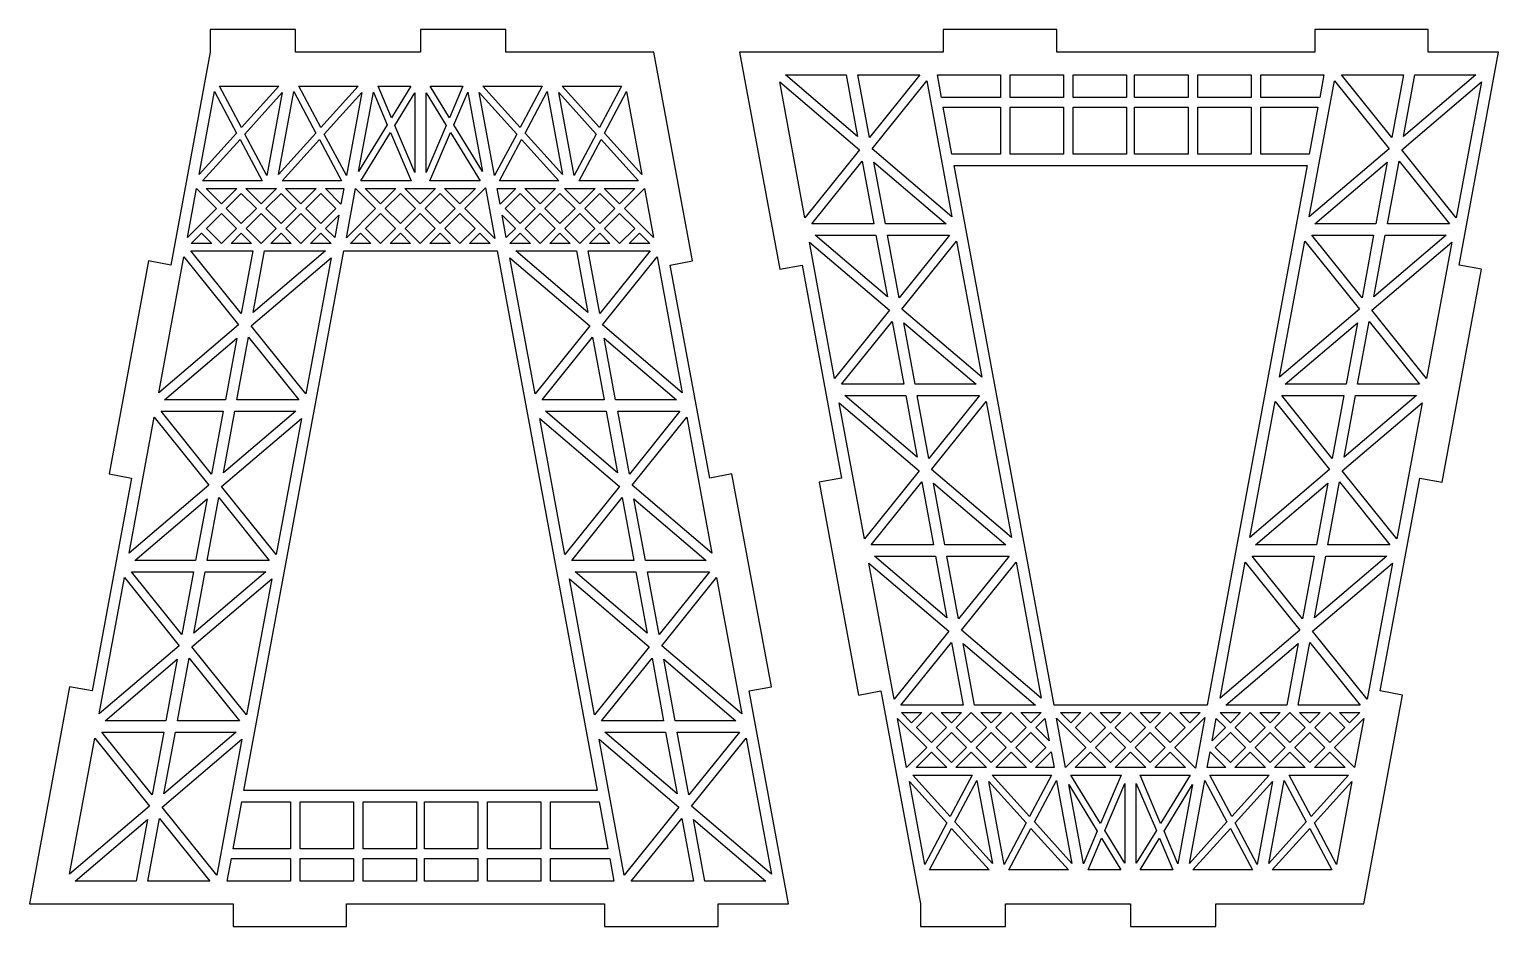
# Model space of a CAD drawing. Extents: x -33 to 356, y -32 to 230.
# Drawn here: x -33.3 to 173.6, y -31.7 to 94.7 of the extents above; entities that cross this region are included whole.
import ezdxf

# ---------------------------------------------------------------- set-up
doc = ezdxf.new("R2010")
doc.units = 0

msp = doc.modelspace()

# ---------------------------------------------------------------- linework, layer by layer
at = {"layer": '1', "linetype": 'CONTINUOUS'}
for points in [[(72.327, 87.333, 0), (83.567, 77.753, 0), (75.887, 68.173, 0), (72.327, 87.333, 0)], [(73.127, 88.333, 0), (81.707, 88.333, 0), (83.307, 79.653, 0), (73.127, 88.333, 0)], [(83.327, 88.333, 0), (92.067, 88.333, 0), (84.967, 79.493, 0), (83.327, 88.333, 0)], [(93.047, 87.493, 0), (96.587, 68.333, 0), (85.347, 77.913, 0), (93.047, 87.493, 0)], [(94.527, 88.333, 0), (103.427, 88.333, 0), (103.427, 85.133, 0), (95.107, 85.133, 0), (94.527, 88.333, 0)], [(104.787, 85.133, 0), (104.787, 88.333, 0), (112.307, 88.333, 0), (112.307, 85.133, 0), (104.787, 85.133, 0)], [(113.667, 85.133, 0), (113.667, 88.333, 0), (121.187, 88.333, 0), (121.187, 85.133, 0), (113.667, 85.133, 0)], [(122.307, 85.133, 0), (122.307, 88.333, 0), (129.827, 88.333, 0), (129.827, 85.133, 0), (122.307, 85.133, 0)], [(131.187, 85.133, 0), (131.187, 88.333, 0), (138.707, 88.333, 0), (138.707, 85.133, 0), (131.187, 85.133, 0)], [(140.067, 85.133, 0), (140.067, 88.333, 0), (148.967, 88.333, 0), (148.387, 85.133, 0), (140.067, 85.133, 0)], [(150.447, 87.493, 0), (158.147, 77.913, 0), (146.907, 68.333, 0), (150.447, 87.493, 0)], [(151.427, 88.333, 0), (160.167, 88.333, 0), (158.527, 79.493, 0), (151.427, 88.333, 0)], [(171.167, 87.333, 0), (167.607, 68.173, 0), (159.927, 77.753, 0), (171.167, 87.333, 0)], [(161.787, 88.333, 0), (170.367, 88.333, 0), (160.187, 79.653, 0), (161.787, 88.333, 0)], [(-7.253, 85.973, 0), (-4.153, 80.133, 0), (-9.413, 74.273, 0), (-7.253, 85.973, 0)], [(1.807, 86.733, 0), (-3.473, 80.893, 0), (-6.573, 86.733, 0), (1.807, 86.733, 0)], [(0.107, 74.133, 0), (-2.993, 79.973, 0), (2.287, 85.833, 0), (0.107, 74.133, 0)], [(3.927, 85.973, 0), (7.027, 80.133, 0), (1.767, 74.273, 0), (3.927, 85.973, 0)], [(12.987, 86.733, 0), (7.707, 80.893, 0), (4.607, 86.733, 0), (12.987, 86.733, 0)], [(11.307, 74.133, 0), (8.187, 79.973, 0), (13.467, 85.833, 0), (11.307, 74.133, 0)], [(15.107, 85.873, 0), (17.047, 81.293, 0), (13.027, 74.693, 0), (15.107, 85.873, 0)], [(20.387, 86.733, 0), (17.667, 82.293, 0), (15.787, 86.733, 0), (20.387, 86.733, 0)], [(20.947, 74.593, 0), (18.127, 81.213, 0), (20.947, 85.813, 0), (20.947, 74.593, 0)], [(22.547, 85.813, 0), (25.367, 81.213, 0), (22.547, 74.593, 0), (22.547, 85.813, 0)], [(27.707, 86.733, 0), (25.827, 82.293, 0), (23.107, 86.733, 0), (27.707, 86.733, 0)], [(30.467, 74.693, 0), (26.447, 81.293, 0), (28.387, 85.873, 0), (30.467, 74.693, 0)], [(30.027, 85.833, 0), (35.307, 79.973, 0), (32.187, 74.133, 0), (30.027, 85.833, 0)], [(38.887, 86.733, 0), (35.787, 80.893, 0), (30.507, 86.733, 0), (38.887, 86.733, 0)], [(41.727, 74.273, 0), (36.467, 80.133, 0), (39.567, 85.973, 0), (41.727, 74.273, 0)], [(41.207, 85.833, 0), (46.487, 79.973, 0), (43.387, 74.133, 0), (41.207, 85.833, 0)], [(50.067, 86.733, 0), (46.967, 80.893, 0), (41.687, 86.733, 0), (50.067, 86.733, 0)], [(52.907, 74.273, 0), (47.647, 80.133, 0), (50.747, 85.973, 0), (52.907, 74.273, 0)], [(95.367, 83.773, 0), (103.427, 83.773, 0), (103.427, 77.133, 0), (96.587, 77.133, 0), (95.367, 83.773, 0)], [(104.787, 77.133, 0), (104.787, 83.773, 0), (112.307, 83.773, 0), (112.307, 77.133, 0), (104.787, 77.133, 0)], [(113.667, 83.773, 0), (121.187, 83.773, 0), (121.187, 77.133, 0), (113.667, 77.133, 0), (113.667, 83.773, 0)], [(122.307, 83.773, 0), (129.827, 83.773, 0), (129.827, 77.133, 0), (122.307, 77.133, 0), (122.307, 83.773, 0)], [(131.187, 83.773, 0), (138.707, 83.773, 0), (138.707, 77.133, 0), (131.187, 77.133, 0), (131.187, 83.773, 0)], [(140.067, 83.773, 0), (148.127, 83.773, 0), (146.907, 77.133, 0), (140.067, 77.133, 0), (140.067, 83.773, 0)], [(-8.933, 73.373, 0), (-3.673, 79.213, 0), (-0.573, 73.373, 0), (-8.933, 73.373, 0)], [(2.247, 73.373, 0), (7.507, 79.213, 0), (10.607, 73.373, 0), (2.247, 73.373, 0)], [(13.347, 73.373, 0), (17.527, 80.193, 0), (20.427, 73.373, 0), (13.347, 73.373, 0)], [(23.067, 73.373, 0), (25.967, 80.193, 0), (30.147, 73.373, 0), (23.067, 73.373, 0)], [(32.887, 73.373, 0), (35.987, 79.213, 0), (41.247, 73.373, 0), (32.887, 73.373, 0)], [(44.067, 73.373, 0), (47.167, 79.213, 0), (52.427, 73.373, 0), (44.067, 73.373, 0)], [(85.587, 67.333, 0), (76.847, 67.333, 0), (83.947, 76.173, 0), (85.587, 67.333, 0)], [(87.227, 67.333, 0), (85.607, 76.013, 0), (95.787, 67.333, 0), (87.227, 67.333, 0)], [(96.887, 75.533, 0), (146.607, 75.533, 0), (132.527, -0.467, 0), (110.967, -0.467, 0), (96.887, 75.533, 0)], [(157.887, 76.013, 0), (156.267, 67.333, 0), (147.707, 67.333, 0), (157.887, 76.013, 0)], [(159.547, 76.173, 0), (166.647, 67.333, 0), (157.907, 67.333, 0), (159.547, 76.173, 0)], [(-6.973, 69.493, 0), (-11.073, 65.413, 0), (-9.793, 72.313, 0), (-6.973, 69.493, 0)], [(-6.293, 70.173, 0), (-8.453, 72.333, 0), (-4.133, 72.333, 0), (-6.293, 70.173, 0)], [(-3.493, 67.373, 0), (-5.613, 69.493, 0), (-3.493, 71.613, 0), (-1.373, 69.493, 0), (-3.493, 67.373, 0)], [(-2.853, 72.333, 0), (1.467, 72.333, 0), (-0.693, 70.173, 0), (-2.853, 72.333, 0)], [(4.227, 69.493, 0), (2.107, 67.373, 0), (-0.013, 69.493, 0), (2.107, 71.613, 0), (4.227, 69.493, 0)], [(7.067, 72.333, 0), (4.907, 70.173, 0), (2.747, 72.333, 0), (7.067, 72.333, 0)], [(7.707, 67.373, 0), (5.587, 69.493, 0), (7.707, 71.613, 0), (9.827, 69.493, 0), (7.707, 67.373, 0)], [(10.547, 70.113, 0), (8.347, 72.333, 0), (10.967, 72.333, 0), (10.547, 70.113, 0)], [(15.427, 69.493, 0), (11.307, 65.373, 0), (12.587, 72.333, 0), (15.427, 69.493, 0)], [(18.267, 72.333, 0), (16.107, 70.173, 0), (13.947, 72.333, 0), (18.267, 72.333, 0)], [(18.907, 71.613, 0), (21.027, 69.493, 0), (18.907, 67.373, 0), (16.787, 69.493, 0), (18.907, 71.613, 0)], [(23.867, 72.333, 0), (21.707, 70.173, 0), (19.547, 72.333, 0), (23.867, 72.333, 0)], [(26.627, 69.493, 0), (24.507, 67.373, 0), (22.387, 69.493, 0), (24.507, 71.613, 0), (26.627, 69.493, 0)], [(27.307, 70.173, 0), (25.147, 72.333, 0), (29.467, 72.333, 0), (27.307, 70.173, 0)], [(32.207, 65.273, 0), (27.987, 69.493, 0), (30.887, 72.393, 0), (32.207, 65.273, 0)], [(35.147, 72.333, 0), (32.947, 70.113, 0), (32.527, 72.333, 0), (35.147, 72.333, 0)], [(37.907, 69.493, 0), (35.787, 67.373, 0), (33.667, 69.493, 0), (35.787, 71.613, 0), (37.907, 69.493, 0)], [(40.747, 72.333, 0), (38.587, 70.173, 0), (36.427, 72.333, 0), (40.747, 72.333, 0)], [(41.387, 67.373, 0), (39.267, 69.493, 0), (41.387, 71.613, 0), (43.507, 69.493, 0), (41.387, 67.373, 0)], [(44.187, 70.173, 0), (42.027, 72.333, 0), (46.347, 72.333, 0), (44.187, 70.173, 0)], [(44.867, 69.493, 0), (46.987, 71.613, 0), (49.107, 69.493, 0), (46.987, 67.373, 0), (44.867, 69.493, 0)], [(49.787, 70.173, 0), (47.627, 72.333, 0), (51.947, 72.333, 0), (49.787, 70.173, 0)], [(50.467, 69.493, 0), (53.287, 72.313, 0), (54.567, 65.413, 0), (50.467, 69.493, 0)], [(-4.173, 66.693, 0), (-6.293, 64.573, 0), (-8.413, 66.693, 0), (-6.293, 68.813, 0), (-4.173, 66.693, 0)], [(1.427, 66.693, 0), (-0.693, 64.573, 0), (-2.813, 66.693, 0), (-0.693, 68.813, 0), (1.427, 66.693, 0)], [(7.027, 66.693, 0), (4.907, 64.573, 0), (2.787, 66.693, 0), (4.907, 68.813, 0), (7.027, 66.693, 0)], [(9.687, 65.393, 0), (8.387, 66.693, 0), (10.267, 68.573, 0), (9.687, 65.393, 0)], [(16.107, 68.813, 0), (18.227, 66.693, 0), (16.107, 64.573, 0), (13.987, 66.693, 0), (16.107, 68.813, 0)], [(23.827, 66.693, 0), (21.707, 64.573, 0), (19.587, 66.693, 0), (21.707, 68.813, 0), (23.827, 66.693, 0)], [(29.427, 66.693, 0), (27.307, 64.573, 0), (25.187, 66.693, 0), (27.307, 68.813, 0), (29.427, 66.693, 0)], [(35.107, 66.693, 0), (33.807, 65.393, 0), (33.227, 68.573, 0), (35.107, 66.693, 0)], [(40.707, 66.693, 0), (38.587, 64.573, 0), (36.467, 66.693, 0), (38.587, 68.813, 0), (40.707, 66.693, 0)], [(44.187, 64.573, 0), (42.067, 66.693, 0), (44.187, 68.813, 0), (46.307, 66.693, 0), (44.187, 64.573, 0)], [(47.667, 66.693, 0), (49.787, 68.813, 0), (51.907, 66.693, 0), (49.787, 64.573, 0), (47.667, 66.693, 0)], [(-9.093, 66.013, 0), (-7.653, 64.573, 0), (-10.533, 64.573, 0), (-9.093, 66.013, 0)], [(-2.053, 64.573, 0), (-4.933, 64.573, 0), (-3.493, 66.013, 0), (-2.053, 64.573, 0)], [(2.107, 66.013, 0), (3.547, 64.573, 0), (0.667, 64.573, 0), (2.107, 66.013, 0)], [(9.147, 64.573, 0), (6.267, 64.573, 0), (7.707, 66.013, 0), (9.147, 64.573, 0)], [(13.307, 66.013, 0), (14.747, 64.573, 0), (11.867, 64.573, 0), (13.307, 66.013, 0)], [(20.347, 64.573, 0), (17.467, 64.573, 0), (18.907, 66.013, 0), (20.347, 64.573, 0)], [(25.947, 64.573, 0), (23.067, 64.573, 0), (24.507, 66.013, 0), (25.947, 64.573, 0)], [(31.547, 64.573, 0), (28.667, 64.573, 0), (30.107, 66.013, 0), (31.547, 64.573, 0)], [(35.787, 66.013, 0), (37.227, 64.573, 0), (34.347, 64.573, 0), (35.787, 66.013, 0)], [(42.827, 64.573, 0), (39.947, 64.573, 0), (41.387, 66.013, 0), (42.827, 64.573, 0)], [(45.547, 64.573, 0), (46.987, 66.013, 0), (48.427, 64.573, 0), (45.547, 64.573, 0)], [(52.587, 66.013, 0), (54.027, 64.573, 0), (51.147, 64.573, 0), (52.587, 66.013, 0)], [(80.067, 45.573, 0), (76.507, 64.733, 0), (87.767, 55.153, 0), (80.067, 45.573, 0)], [(87.487, 57.053, 0), (77.327, 65.733, 0), (85.887, 65.733, 0), (87.487, 57.053, 0)], [(89.147, 56.893, 0), (87.527, 65.733, 0), (96.247, 65.733, 0), (89.147, 56.893, 0)], [(89.527, 55.313, 0), (97.227, 64.893, 0), (100.787, 45.733, 0), (89.527, 55.313, 0)], [(146.267, 64.893, 0), (153.967, 55.313, 0), (142.707, 45.733, 0), (146.267, 64.893, 0)], [(155.967, 65.733, 0), (154.347, 56.893, 0), (147.247, 65.733, 0), (155.967, 65.733, 0)], [(155.727, 55.153, 0), (166.987, 64.733, 0), (163.427, 45.573, 0), (155.727, 55.153, 0)], [(157.607, 65.733, 0), (166.167, 65.733, 0), (156.007, 57.053, 0), (157.607, 65.733, 0)], [(-11.573, 62.693, 0), (-3.873, 53.113, 0), (-15.113, 43.533, 0), (-11.573, 62.693, 0)], [(-1.853, 63.533, 0), (-3.493, 54.693, 0), (-10.593, 63.533, 0), (-1.853, 63.533, 0)], [(-3.113, -12.467, 0), (10.967, 63.533, 0), (32.527, 63.533, 0), (46.607, -12.467, 0), (-3.113, -12.467, 0)], [(9.147, 62.533, 0), (5.607, 43.373, 0), (-2.093, 52.953, 0), (9.147, 62.533, 0)], [(8.347, 63.533, 0), (-1.833, 54.853, 0), (-0.233, 63.533, 0), (8.347, 63.533, 0)], [(37.887, 43.373, 0), (34.347, 62.533, 0), (45.587, 52.953, 0), (37.887, 43.373, 0)], [(45.327, 54.853, 0), (35.147, 63.533, 0), (43.727, 63.533, 0), (45.327, 54.853, 0)], [(46.987, 54.693, 0), (45.347, 63.533, 0), (54.087, 63.533, 0), (46.987, 54.693, 0)], [(47.367, 53.113, 0), (55.067, 62.693, 0), (58.607, 43.533, 0), (47.367, 53.113, 0)], [(89.787, 44.733, 0), (81.047, 44.733, 0), (88.147, 53.573, 0), (89.787, 44.733, 0)], [(91.407, 44.733, 0), (89.807, 53.413, 0), (99.987, 44.733, 0), (91.407, 44.733, 0)], [(153.687, 53.413, 0), (152.087, 44.733, 0), (143.507, 44.733, 0), (153.687, 53.413, 0)], [(155.347, 53.573, 0), (162.447, 44.733, 0), (153.707, 44.733, 0), (155.347, 53.573, 0)], [(-4.133, 51.213, 0), (-5.733, 42.533, 0), (-14.313, 42.533, 0), (-4.133, 51.213, 0)], [(-2.473, 51.373, 0), (4.627, 42.533, 0), (-4.113, 42.533, 0), (-2.473, 51.373, 0)], [(47.607, 42.533, 0), (38.867, 42.533, 0), (45.967, 51.373, 0), (47.607, 42.533, 0)], [(49.227, 42.533, 0), (47.627, 51.213, 0), (57.807, 42.533, 0), (49.227, 42.533, 0)], [(84.247, 22.973, 0), (80.707, 42.133, 0), (91.947, 32.553, 0), (84.247, 22.973, 0)], [(91.687, 34.453, 0), (81.507, 43.133, 0), (90.067, 43.133, 0), (91.687, 34.453, 0)], [(93.347, 34.293, 0), (91.707, 43.133, 0), (100.447, 43.133, 0), (93.347, 34.293, 0)], [(93.727, 32.713, 0), (101.407, 42.293, 0), (104.967, 23.133, 0), (93.727, 32.713, 0)], [(142.087, 42.293, 0), (149.767, 32.713, 0), (138.527, 23.133, 0), (142.087, 42.293, 0)], [(151.787, 43.133, 0), (150.147, 34.293, 0), (143.047, 43.133, 0), (151.787, 43.133, 0)], [(151.547, 32.553, 0), (162.787, 42.133, 0), (159.247, 22.973, 0), (151.547, 32.553, 0)], [(153.427, 43.133, 0), (161.987, 43.133, 0), (151.807, 34.453, 0), (153.427, 43.133, 0)], [(-15.753, 40.093, 0), (-8.053, 30.513, 0), (-19.293, 20.933, 0), (-15.753, 40.093, 0)], [(-6.033, 40.933, 0), (-7.673, 32.093, 0), (-14.773, 40.933, 0), (-6.033, 40.933, 0)], [(-6.273, 30.353, 0), (4.967, 39.933, 0), (1.407, 20.773, 0), (-6.273, 30.353, 0)], [(-4.413, 40.933, 0), (4.167, 40.933, 0), (-6.013, 32.253, 0), (-4.413, 40.933, 0)], [(42.087, 20.773, 0), (38.527, 39.933, 0), (49.767, 30.353, 0), (42.087, 20.773, 0)], [(49.507, 32.253, 0), (39.327, 40.933, 0), (47.907, 40.933, 0), (49.507, 32.253, 0)], [(51.167, 32.093, 0), (49.527, 40.933, 0), (58.267, 40.933, 0), (51.167, 32.093, 0)], [(51.547, 30.513, 0), (59.247, 40.093, 0), (62.787, 20.933, 0), (51.547, 30.513, 0)], [(93.967, 22.133, 0), (85.227, 22.133, 0), (92.327, 30.973, 0), (93.967, 22.133, 0)], [(95.587, 22.133, 0), (93.987, 30.813, 0), (104.167, 22.133, 0), (95.587, 22.133, 0)], [(149.507, 30.813, 0), (147.907, 22.133, 0), (139.327, 22.133, 0), (149.507, 30.813, 0)], [(151.167, 30.973, 0), (158.267, 22.133, 0), (149.527, 22.133, 0), (151.167, 30.973, 0)], [(-8.313, 28.613, 0), (-9.933, 19.933, 0), (-18.493, 19.933, 0), (-8.313, 28.613, 0)], [(-6.653, 28.773, 0), (0.447, 19.933, 0), (-8.293, 19.933, 0), (-6.653, 28.773, 0)], [(51.787, 19.933, 0), (43.047, 19.933, 0), (50.147, 28.773, 0), (51.787, 19.933, 0)], [(53.427, 19.933, 0), (51.807, 28.613, 0), (61.987, 19.933, 0), (53.427, 19.933, 0)], [(88.427, 0.373, 0), (84.887, 19.533, 0), (96.127, 9.953, 0), (88.427, 0.373, 0)], [(95.867, 11.853, 0), (85.687, 20.533, 0), (94.267, 20.533, 0), (95.867, 11.853, 0)], [(97.527, 11.693, 0), (95.887, 20.533, 0), (104.627, 20.533, 0), (97.527, 11.693, 0)], [(109.147, 0.533, 0), (97.907, 10.113, 0), (105.607, 19.693, 0), (109.147, 0.533, 0)], [(137.887, 19.693, 0), (145.587, 10.113, 0), (134.347, 0.533, 0), (137.887, 19.693, 0)], [(147.607, 20.533, 0), (145.967, 11.693, 0), (138.867, 20.533, 0), (147.607, 20.533, 0)], [(147.367, 9.953, 0), (158.607, 19.533, 0), (155.067, 0.373, 0), (147.367, 9.953, 0)], [(149.227, 20.533, 0), (157.807, 20.533, 0), (147.627, 11.853, 0), (149.227, 20.533, 0)], [(-19.933, 17.493, 0), (-12.233, 7.913, 0), (-23.493, -1.667, 0), (-19.933, 17.493, 0)], [(-10.213, 18.333, 0), (-11.853, 9.493, 0), (-18.953, 18.333, 0), (-10.213, 18.333, 0)], [(-10.473, 7.753, 0), (0.787, 17.333, 0), (-2.773, -1.827, 0), (-10.473, 7.753, 0)], [(-8.593, 18.333, 0), (-0.013, 18.333, 0), (-10.193, 9.653, 0), (-8.593, 18.333, 0)], [(46.267, -1.827, 0), (42.707, 17.333, 0), (53.967, 7.753, 0), (46.267, -1.827, 0)], [(53.687, 9.653, 0), (43.507, 18.333, 0), (52.087, 18.333, 0), (53.687, 9.653, 0)], [(55.347, 9.493, 0), (53.707, 18.333, 0), (62.447, 18.333, 0), (55.347, 9.493, 0)], [(55.727, 7.913, 0), (63.427, 17.493, 0), (66.987, -1.667, 0), (55.727, 7.913, 0)], [(98.147, -0.467, 0), (89.407, -0.467, 0), (96.507, 8.373, 0), (98.147, -0.467, 0)], [(146.987, 8.373, 0), (154.087, -0.467, 0), (145.347, -0.467, 0), (146.987, 8.373, 0)], [(108.347, -0.467, 0), (99.767, -0.467, 0), (98.167, 8.213, 0), (108.347, -0.467, 0)], [(145.327, 8.213, 0), (143.727, -0.467, 0), (135.147, -0.467, 0), (145.327, 8.213, 0)], [(-12.513, 6.013, 0), (-14.113, -2.667, 0), (-22.673, -2.667, 0), (-12.513, 6.013, 0)], [(-10.853, 6.173, 0), (-3.753, -2.667, 0), (-12.473, -2.667, 0), (-10.853, 6.173, 0)], [(55.967, -2.667, 0), (47.247, -2.667, 0), (54.347, 6.173, 0), (55.967, -2.667, 0)], [(57.607, -2.667, 0), (56.007, 6.013, 0), (66.167, -2.667, 0), (57.607, -2.667, 0)], [(90.907, -2.947, 0), (89.467, -1.507, 0), (92.347, -1.507, 0), (90.907, -2.947, 0)], [(95.827, -3.627, 0), (93.707, -5.747, 0), (91.587, -3.627, 0), (93.707, -1.507, 0), (95.827, -3.627, 0)], [(97.947, -1.507, 0), (96.507, -2.947, 0), (95.067, -1.507, 0), (97.947, -1.507, 0)], [(101.427, -3.627, 0), (99.307, -5.747, 0), (97.187, -3.627, 0), (99.307, -1.507, 0), (101.427, -3.627, 0)], [(102.107, -2.947, 0), (100.667, -1.507, 0), (103.547, -1.507, 0), (102.107, -2.947, 0)], [(107.027, -3.627, 0), (104.907, -5.747, 0), (102.787, -3.627, 0), (104.907, -1.507, 0), (107.027, -3.627, 0)], [(109.147, -1.507, 0), (107.707, -2.947, 0), (106.267, -1.507, 0), (109.147, -1.507, 0)], [(113.307, -2.947, 0), (111.867, -1.507, 0), (114.747, -1.507, 0), (113.307, -2.947, 0)], [(116.107, -5.747, 0), (113.987, -3.627, 0), (116.107, -1.507, 0), (118.227, -3.627, 0), (116.107, -5.747, 0)], [(120.347, -1.507, 0), (118.907, -2.947, 0), (117.467, -1.507, 0), (120.347, -1.507, 0)], [(123.827, -3.627, 0), (121.707, -5.747, 0), (119.587, -3.627, 0), (121.707, -1.507, 0), (123.827, -3.627, 0)], [(125.947, -1.507, 0), (124.507, -2.947, 0), (123.067, -1.507, 0), (125.947, -1.507, 0)], [(129.427, -3.627, 0), (127.307, -5.747, 0), (125.187, -3.627, 0), (127.307, -1.507, 0), (129.427, -3.627, 0)], [(131.547, -1.507, 0), (130.107, -2.947, 0), (128.667, -1.507, 0), (131.547, -1.507, 0)], [(135.787, -2.947, 0), (134.347, -1.507, 0), (137.227, -1.507, 0), (135.787, -2.947, 0)], [(140.707, -3.627, 0), (138.587, -5.747, 0), (136.467, -3.627, 0), (138.587, -1.507, 0), (140.707, -3.627, 0)], [(142.827, -1.507, 0), (141.387, -2.947, 0), (139.947, -1.507, 0), (142.827, -1.507, 0)], [(144.187, -1.507, 0), (146.307, -3.627, 0), (144.187, -5.747, 0), (142.067, -3.627, 0), (144.187, -1.507, 0)], [(145.547, -1.507, 0), (148.427, -1.507, 0), (146.987, -2.947, 0), (145.547, -1.507, 0)], [(147.667, -3.627, 0), (149.787, -1.507, 0), (151.907, -3.627, 0), (149.787, -5.747, 0), (147.667, -3.627, 0)], [(152.587, -2.947, 0), (151.147, -1.507, 0), (154.027, -1.507, 0), (152.587, -2.947, 0)], [(93.027, -6.427, 0), (90.207, -9.247, 0), (88.927, -2.347, 0), (93.027, -6.427, 0)], [(109.687, -2.327, 0), (110.267, -5.507, 0), (108.387, -3.627, 0), (109.687, -2.327, 0)], [(115.427, -6.427, 0), (112.587, -9.267, 0), (111.307, -2.307, 0), (115.427, -6.427, 0)], [(132.207, -2.207, 0), (130.887, -9.327, 0), (127.987, -6.427, 0), (132.207, -2.207, 0)], [(135.107, -3.627, 0), (133.227, -5.507, 0), (133.807, -2.327, 0), (135.107, -3.627, 0)], [(150.467, -6.427, 0), (154.567, -2.347, 0), (153.287, -9.247, 0), (150.467, -6.427, 0)], [(-27.673, -24.267, 0), (-24.113, -5.107, 0), (-16.433, -14.687, 0), (-27.673, -24.267, 0)], [(-14.413, -4.267, 0), (-16.053, -13.107, 0), (-23.153, -4.267, 0), (-14.413, -4.267, 0)], [(-6.953, -24.427, 0), (-14.653, -14.847, 0), (-3.413, -5.267, 0), (-6.953, -24.427, 0)], [(-12.773, -4.267, 0), (-4.213, -4.267, 0), (-14.393, -12.947, 0), (-12.773, -4.267, 0)], [(50.447, -24.427, 0), (46.907, -5.267, 0), (58.147, -14.847, 0), (50.447, -24.427, 0)], [(57.887, -12.947, 0), (47.707, -4.267, 0), (56.267, -4.267, 0), (57.887, -12.947, 0)], [(59.547, -13.107, 0), (57.907, -4.267, 0), (66.647, -4.267, 0), (59.547, -13.107, 0)], [(71.167, -24.267, 0), (59.927, -14.687, 0), (67.607, -5.107, 0), (71.167, -24.267, 0)], [(96.507, -4.307, 0), (98.627, -6.427, 0), (96.507, -8.547, 0), (94.387, -6.427, 0), (96.507, -4.307, 0)], [(104.227, -6.427, 0), (102.107, -8.547, 0), (99.987, -6.427, 0), (102.107, -4.307, 0), (104.227, -6.427, 0)], [(107.707, -4.307, 0), (109.827, -6.427, 0), (107.707, -8.547, 0), (105.587, -6.427, 0), (107.707, -4.307, 0)], [(118.907, -8.547, 0), (116.787, -6.427, 0), (118.907, -4.307, 0), (121.027, -6.427, 0), (118.907, -8.547, 0)], [(126.627, -6.427, 0), (124.507, -8.547, 0), (122.387, -6.427, 0), (124.507, -4.307, 0), (126.627, -6.427, 0)], [(137.907, -6.427, 0), (135.787, -8.547, 0), (133.667, -6.427, 0), (135.787, -4.307, 0), (137.907, -6.427, 0)], [(141.387, -4.307, 0), (143.507, -6.427, 0), (141.387, -8.547, 0), (139.267, -6.427, 0), (141.387, -4.307, 0)], [(144.867, -6.427, 0), (146.987, -4.307, 0), (149.107, -6.427, 0), (146.987, -8.547, 0), (144.867, -6.427, 0)], [(93.707, -7.107, 0), (95.867, -9.267, 0), (91.547, -9.267, 0), (93.707, -7.107, 0)], [(97.147, -9.267, 0), (99.307, -7.107, 0), (101.467, -9.267, 0), (97.147, -9.267, 0)], [(107.067, -9.267, 0), (102.747, -9.267, 0), (104.907, -7.107, 0), (107.067, -9.267, 0)], [(110.547, -7.047, 0), (110.967, -9.267, 0), (108.347, -9.267, 0), (110.547, -7.047, 0)], [(118.267, -9.267, 0), (113.947, -9.267, 0), (116.107, -7.107, 0), (118.267, -9.267, 0)], [(123.867, -9.267, 0), (119.547, -9.267, 0), (121.707, -7.107, 0), (123.867, -9.267, 0)], [(127.307, -7.107, 0), (129.467, -9.267, 0), (125.147, -9.267, 0), (127.307, -7.107, 0)], [(135.147, -9.267, 0), (132.527, -9.267, 0), (132.947, -7.047, 0), (135.147, -9.267, 0)], [(140.747, -9.267, 0), (136.427, -9.267, 0), (138.587, -7.107, 0), (140.747, -9.267, 0)], [(144.187, -7.107, 0), (146.347, -9.267, 0), (142.027, -9.267, 0), (144.187, -7.107, 0)], [(149.787, -7.107, 0), (151.947, -9.267, 0), (147.627, -9.267, 0), (149.787, -7.107, 0)], [(99.427, -10.307, 0), (96.327, -16.147, 0), (91.067, -10.307, 0), (99.427, -10.307, 0)], [(110.607, -10.307, 0), (107.507, -16.147, 0), (102.247, -10.307, 0), (110.607, -10.307, 0)], [(120.427, -10.307, 0), (117.527, -17.127, 0), (113.347, -10.307, 0), (120.427, -10.307, 0)], [(130.147, -10.307, 0), (125.967, -17.127, 0), (123.067, -10.307, 0), (130.147, -10.307, 0)], [(141.247, -10.307, 0), (135.987, -16.147, 0), (132.887, -10.307, 0), (141.247, -10.307, 0)], [(152.427, -10.307, 0), (147.167, -16.147, 0), (144.067, -10.307, 0), (152.427, -10.307, 0)], [(90.587, -11.207, 0), (95.847, -17.067, 0), (92.747, -22.907, 0), (90.587, -11.207, 0)], [(102.287, -22.767, 0), (97.007, -16.907, 0), (100.107, -11.067, 0), (102.287, -22.767, 0)], [(101.767, -11.207, 0), (107.027, -17.067, 0), (103.927, -22.907, 0), (101.767, -11.207, 0)], [(113.467, -22.767, 0), (108.187, -16.907, 0), (111.307, -11.067, 0), (113.467, -22.767, 0)], [(113.027, -11.627, 0), (117.047, -18.227, 0), (115.107, -22.807, 0), (113.027, -11.627, 0)], [(120.947, -22.747, 0), (118.127, -18.147, 0), (120.947, -11.527, 0), (120.947, -22.747, 0)], [(122.547, -11.527, 0), (125.367, -18.147, 0), (122.547, -22.747, 0), (122.547, -11.527, 0)], [(128.387, -22.807, 0), (126.447, -18.227, 0), (130.467, -11.627, 0), (128.387, -22.807, 0)], [(132.187, -11.067, 0), (135.307, -16.907, 0), (130.027, -22.767, 0), (132.187, -11.067, 0)], [(139.567, -22.907, 0), (136.467, -17.067, 0), (141.727, -11.207, 0), (139.567, -22.907, 0)], [(143.387, -11.067, 0), (146.487, -16.907, 0), (141.207, -22.767, 0), (143.387, -11.067, 0)], [(150.747, -22.907, 0), (147.647, -17.067, 0), (152.907, -11.207, 0), (150.747, -22.907, 0)], [(-4.633, -20.707, 0), (-3.413, -14.067, 0), (3.427, -14.067, 0), (3.427, -20.707, 0), (-4.633, -20.707, 0)], [(4.787, -14.067, 0), (12.307, -14.067, 0), (12.307, -20.707, 0), (4.787, -20.707, 0), (4.787, -14.067, 0)], [(13.667, -20.707, 0), (13.667, -14.067, 0), (21.187, -14.067, 0), (21.187, -20.707, 0), (13.667, -20.707, 0)], [(22.307, -20.707, 0), (22.307, -14.067, 0), (29.827, -14.067, 0), (29.827, -20.707, 0), (22.307, -20.707, 0)], [(31.187, -20.707, 0), (31.187, -14.067, 0), (38.707, -14.067, 0), (38.707, -20.707, 0), (31.187, -20.707, 0)], [(40.067, -20.707, 0), (40.067, -14.067, 0), (46.907, -14.067, 0), (48.127, -20.707, 0), (40.067, -20.707, 0)], [(-16.673, -25.267, 0), (-15.033, -16.427, 0), (-7.933, -25.267, 0), (-16.673, -25.267, 0)], [(51.427, -25.267, 0), (58.527, -16.427, 0), (60.167, -25.267, 0), (51.427, -25.267, 0)], [(-26.873, -25.267, 0), (-16.693, -16.587, 0), (-18.293, -25.267, 0), (-26.873, -25.267, 0)], [(61.787, -25.267, 0), (60.187, -16.587, 0), (70.367, -25.267, 0), (61.787, -25.267, 0)], [(93.427, -23.667, 0), (96.527, -17.827, 0), (101.807, -23.667, 0), (93.427, -23.667, 0)], [(104.607, -23.667, 0), (107.707, -17.827, 0), (112.987, -23.667, 0), (104.607, -23.667, 0)], [(130.507, -23.667, 0), (135.787, -17.827, 0), (138.887, -23.667, 0), (130.507, -23.667, 0)], [(141.687, -23.667, 0), (146.967, -17.827, 0), (150.067, -23.667, 0), (141.687, -23.667, 0)], [(115.787, -23.667, 0), (117.667, -19.227, 0), (120.387, -23.667, 0), (115.787, -23.667, 0)], [(123.107, -23.667, 0), (125.827, -19.227, 0), (127.707, -23.667, 0), (123.107, -23.667, 0)], [(-5.473, -25.267, 0), (-4.893, -22.067, 0), (3.427, -22.067, 0), (3.427, -25.267, 0), (-5.473, -25.267, 0)], [(4.787, -22.067, 0), (12.307, -22.067, 0), (12.307, -25.267, 0), (4.787, -25.267, 0), (4.787, -22.067, 0)], [(13.667, -22.067, 0), (21.187, -22.067, 0), (21.187, -25.267, 0), (13.667, -25.267, 0), (13.667, -22.067, 0)], [(22.307, -22.067, 0), (29.827, -22.067, 0), (29.827, -25.267, 0), (22.307, -25.267, 0), (22.307, -22.067, 0)], [(31.187, -22.067, 0), (38.707, -22.067, 0), (38.707, -25.267, 0), (31.187, -25.267, 0), (31.187, -22.067, 0)], [(40.067, -22.067, 0), (48.387, -22.067, 0), (48.967, -25.267, 0), (40.067, -25.267, 0), (40.067, -22.067, 0)]]:
    msp.add_polyline3d(points, dxfattribs=at)
at = {"layer": '2', "linetype": 'CONTINUOUS'}
for points in [[(-33.333, -28.467, 0), (-4.653, -28.467, 0), (-4.653, -31.667, 0), (11.347, -31.667, 0), (11.347, -28.467, 0), (47.667, -28.467, 0), (47.667, -31.667, 0), (63.667, -31.667, 0), (63.667, -28.467, 0), (73.567, -28.467, 0), (68.007, 1.533, 0), (71.167, 2.113, 0), (65.607, 32.113, 0), (62.467, 31.533, 0), (56.907, 61.533, 0), (60.047, 62.113, 0), (54.607, 91.533, 0), (33.747, 91.533, 0), (33.747, 94.733, 0), (21.747, 94.733, 0), (21.747, 91.533, 0), (4.147, 91.533, 0), (4.147, 94.733, 0), (-7.853, 94.733, 0), (-7.853, 91.533, 0), (-13.413, 61.533, 0), (-16.553, 62.113, 0), (-22.113, 32.113, 0), (-18.973, 31.533, 0), (-24.513, 1.533, 0), (-27.673, 2.113, 0), (-33.333, -28.467, 0)], [(66.667, 91.533, 0), (72.327, 60.953, 0), (75.487, 61.533, 0), (81.027, 31.533, 0), (77.887, 30.953, 0), (83.447, 0.953, 0), (86.587, 1.533, 0), (92.147, -28.467, 0), (92.147, -31.667, 0), (104.147, -31.667, 0), (104.147, -28.467, 0), (121.747, -28.467, 0), (121.747, -31.667, 0), (133.747, -31.667, 0), (133.747, -28.467, 0), (154.607, -28.467, 0), (160.047, 0.953, 0), (156.907, 1.533, 0), (162.467, 31.533, 0), (165.607, 30.953, 0), (171.167, 60.953, 0), (168.007, 61.533, 0), (173.567, 91.533, 0), (163.667, 91.533, 0), (163.667, 94.733, 0), (147.667, 94.733, 0), (147.667, 91.533, 0), (111.347, 91.533, 0), (111.347, 94.733, 0), (95.347, 94.733, 0), (95.347, 91.533, 0), (66.667, 91.533, 0)]]:
    msp.add_polyline3d(points, dxfattribs=at)

doc.saveas('drawing.dxf')
